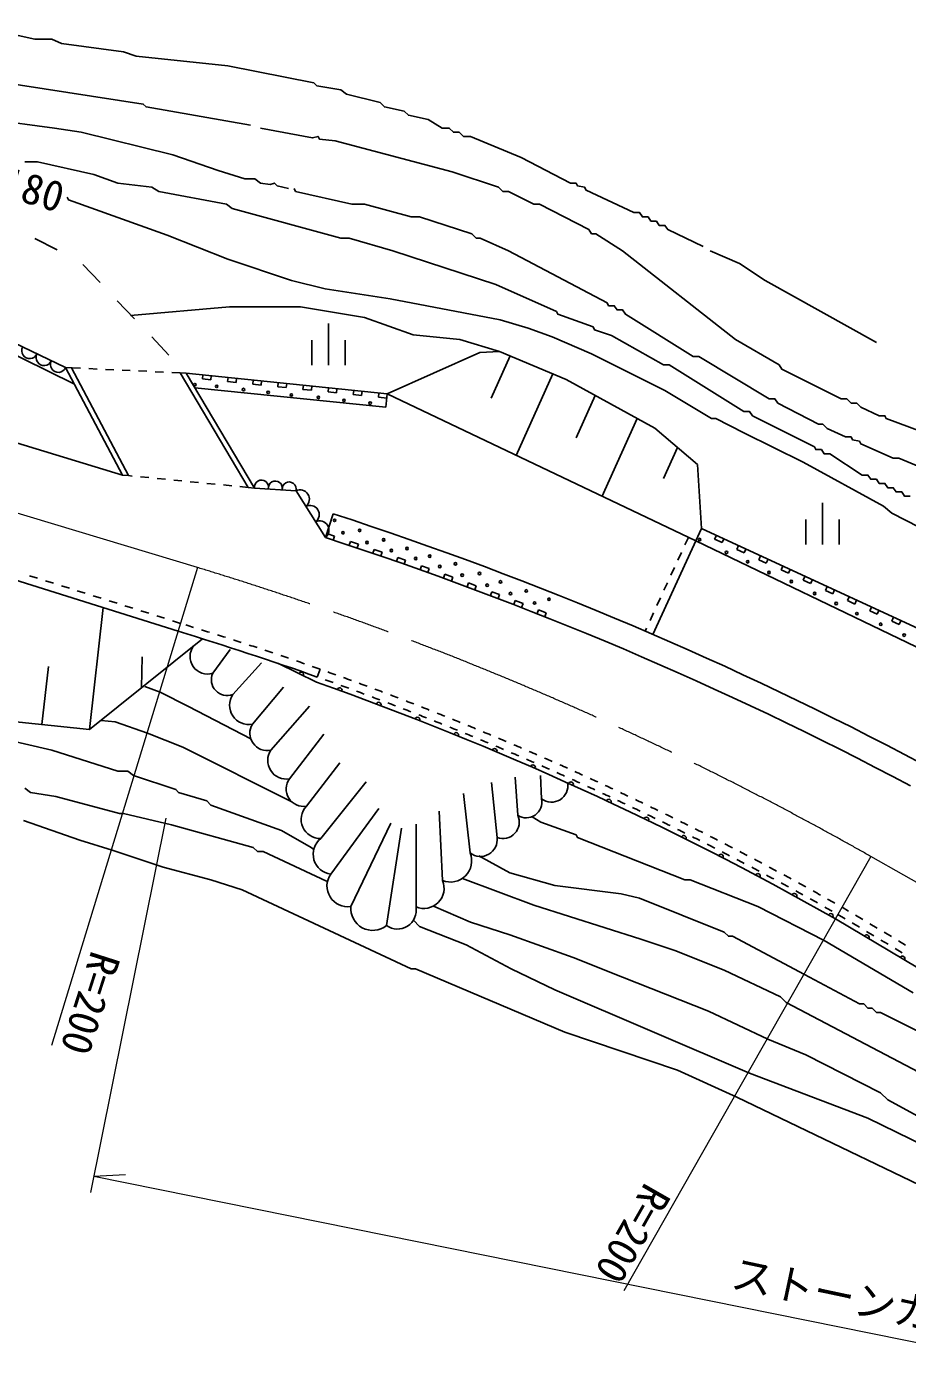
# Model space of a CAD drawing. Units: millimetres, scale not verified. Extents: x 40000 to 680000, y 20000 to 380000.
# Drawn here: x 391151 to 444069, y 238732 to 318149 of the extents above; entities that cross this region are included whole.
import ezdxf
from ezdxf.enums import TextEntityAlignment as Align

# ---------------------------------------------------------------- set-up
doc = ezdxf.new("R2010")
doc.units = ezdxf.units.MM
doc.header["$LTSCALE"] = 1000
doc.linetypes.add('CHAIN', pattern=[18.5, 12, -1.5, 3.5, -1.5])
for name, color, linetype, lineweight in [('M-BGD', 7, 'Continuous', 25), ('M-BGD-HTXT', 1, 'Continuous', 25), ('M-BMK', 2, 'CHAIN', 13), ('M-STR-HTXT', 7, 'Continuous', 13)]:
    doc.layers.add(name, color=color, linetype=linetype, lineweight=lineweight)
doc.styles.add('ＭＳ ゴシック', font='')
doc.styles.get('ＭＳ ゴシック').set_extended_font_data('MS Gothic')

msp = doc.modelspace()

# ---------------------------------------------------------------- linework, layer by layer
at = {"layer": 'M-BGD'}
for p, q in [((391650, 305414), (392991, 304744)), ((394537, 303858), (395572, 302772)), ((383449, 301904), (394033, 296673)), ((385765, 301402), (393504, 297673)), ((396607, 301686), (397641, 300600)), ((397400, 300803), (403352, 301328)), ((403352, 301328), (407602, 301328)), ((407602, 301328), (411452, 300687)), ((409290, 297810), (409290, 300310)), ((411452, 300687), (414379, 299644)), ((398676, 299514), (399711, 298428)), ((414379, 299644), (417186, 299363)), ((408290, 299310), (408290, 297810)), ((410290, 299310), (410290, 297810)), ((417186, 299363), (419552, 298642)), ((419552, 298642), (418389, 298581)), ((419552, 298642), (423562, 296957)), ((418389, 298581), (412815, 296095)), ((420198, 298371), (419057, 295837)), ((393504, 297673), (396917, 291221)), ((393504, 297673), (393852, 297657)), ((393852, 297657), (397275, 291186)), ((393893, 297655), (394393, 297632)), ((394892, 297610), (395392, 297587)), ((395891, 297564), (396391, 297541)), ((396890, 297518), (397390, 297495)), ((397889, 297473), (398389, 297450)), ((398888, 297427), (399388, 297404)), ((399887, 297381), (400386, 297358)), ((400386, 297358), (400745, 297342)), ((400386, 297358), (404472, 290481)), ((412815, 296095), (400745, 297342)), ((400745, 297342), (404843, 290445)), ((401751, 297238), (401725, 296990)), ((402254, 297186), (402228, 296938)), ((403260, 297082), (403234, 296834)), ((403763, 297030), (403737, 296782)), ((422770, 297290), (420570, 292404)), ((412736, 295306), (401266, 296465)), ((402228, 296938), (401725, 296990)), ((403737, 296782), (403234, 296834)), ((404769, 296926), (404743, 296678)), ((405246, 296626), (404743, 296678)), ((405271, 296875), (405246, 296626)), ((406277, 296771), (406252, 296522)), ((406755, 296470), (406252, 296522)), ((406780, 296719), (406755, 296470)), ((407786, 296615), (407760, 296366)), ((408263, 296314), (407760, 296366)), ((408289, 296563), (408263, 296314)), ((409295, 296459), (409269, 296210)), ((409798, 296407), (409772, 296158)), ((410804, 296303), (410778, 296054)), ((411307, 296251), (411281, 296002)), ((423562, 296957), (428896, 294030)), ((409772, 296158), (409269, 296210)), ((411281, 296002), (410778, 296054)), ((412312, 296147), (412287, 295899)), ((412790, 295847), (412287, 295899)), ((412815, 296095), (412736, 295306)), ((431358, 287268), (412815, 296095)), ((425315, 295995), (424172, 293456)), ((396917, 291221), (384558, 294976)), ((427829, 294615), (425715, 289918)), ((428896, 294030), (431462, 291865)), ((430257, 292882), (429416, 291015)), ((431462, 291865), (431699, 288008)), ((396917, 291221), (397275, 291186)), ((397275, 291186), (397506, 291163)), ((398003, 291115), (398501, 291066)), ((398999, 291017), (399496, 290968)), ((399994, 290920), (400491, 290871)), ((400989, 290822), (401487, 290773)), ((401984, 290725), (402482, 290676)), ((402980, 290627), (403477, 290579)), ((403975, 290530), (404472, 290481)), ((404472, 290481), (404843, 290445)), ((404843, 290445), (407342, 290281)), ((407342, 290281), (409106, 287474)), ((438964, 287063), (438964, 289563)), ((409570, 288900), (409106, 287474)), ((437964, 288563), (437964, 287063)), ((439964, 288563), (439964, 287063)), ((409188, 287716), (409662, 287555)), ((409582, 287318), (409662, 287555)), ((431699, 288008), (428768, 281658)), ((445003, 281867), (431699, 288008)), ((432586, 287599), (432481, 287372)), ((410532, 287005), (410612, 287241)), ((410612, 287241), (411087, 287083)), ((411006, 286846), (411087, 287083)), ((411954, 286526), (412034, 286763)), ((412034, 286763), (412508, 286602)), ((430906, 287483), (430697, 287029)), ((444580, 280902), (431358, 287268)), ((432925, 287167), (432481, 287372)), ((433030, 287394), (432925, 287167)), ((433917, 286985), (433812, 286758)), ((434255, 286553), (433812, 286758)), ((434360, 286780), (434255, 286553)), ((400257, 281845), (385193, 286590)), ((412427, 286364), (412508, 286602)), ((413373, 286038), (413453, 286274)), ((413453, 286274), (413926, 286109)), ((413845, 285873), (413926, 286109)), ((430487, 286575), (430278, 286121)), ((435247, 286370), (435142, 286143)), ((435586, 285939), (435142, 286143)), ((435691, 286166), (435586, 285939)), ((391821, 285027), (391344, 285177)), ((414789, 285539), (414875, 285774)), ((414875, 285774), (415347, 285606)), ((415260, 285371), (415347, 285606)), ((416201, 285032), (416288, 285266)), ((416288, 285266), (416758, 285095)), ((430068, 285667), (429859, 285213)), ((436577, 285756), (436473, 285529)), ((436916, 285325), (436473, 285529)), ((437021, 285552), (436916, 285325)), ((437908, 285142), (437803, 284915)), ((392775, 284726), (392298, 284876)), ((393729, 284426), (393252, 284576)), ((416671, 284860), (416758, 285095)), ((417610, 284515), (417696, 284749)), ((417696, 284749), (418165, 284574)), ((418079, 284340), (418165, 284574)), ((429649, 284759), (429440, 284305)), ((438247, 284711), (437803, 284915)), ((438351, 284938), (438247, 284711)), ((439238, 284528), (439133, 284301)), ((439682, 284324), (439577, 284097)), ((394682, 284125), (394205, 284275)), ((395636, 283825), (395159, 283975)), ((396590, 283524), (396113, 283674)), ((419015, 283988), (419102, 284222)), ((419102, 284222), (419569, 284044)), ((419483, 283810), (419569, 284044)), ((420417, 283451), (420508, 283684)), ((420508, 283684), (420974, 283503)), ((429230, 283851), (429020, 283397)), ((439577, 284097), (439133, 284301)), ((440569, 283914), (440464, 283687)), ((440907, 283482), (440464, 283687)), ((441012, 283709), (440907, 283482)), ((394931, 275950), (395753, 283264)), ((397544, 283224), (397067, 283374)), ((398497, 282923), (398021, 283074)), ((399451, 282623), (398974, 282773)), ((420883, 283270), (420974, 283503)), ((421815, 282905), (421906, 283138)), ((421906, 283138), (422372, 282955)), ((422280, 282721), (422372, 282955)), ((428811, 282943), (428601, 282489)), ((441899, 283300), (441794, 283073)), ((442238, 282868), (441794, 283073)), ((442343, 283095), (442238, 282868)), ((400405, 282322), (399928, 282473)), ((428392, 282035), (428309, 281856)), ((443229, 282686), (443125, 282459)), ((443568, 282254), (443125, 282459)), ((443673, 282481), (443568, 282254)), ((394931, 275950), (401720, 281394)), ((402337, 279325), (403387, 280756)), ((392074, 276251), (392466, 279740)), ((398068, 278466), (398102, 280305)), ((403546, 278053), (405263, 279961)), ((408578, 278795), (406291, 279905)), ((408787, 279569), (408621, 279097)), ((398256, 278525), (399187, 278187)), ((399187, 278187), (400881, 277340)), ((404723, 276271), (406599, 278498)), ((400881, 277340), (404620, 275396)), ((405836, 274713), (408158, 277353)), ((389216, 276551), (394931, 275950)), ((395631, 276493), (396478, 276409)), ((396478, 276409), (398425, 275731)), ((398425, 275731), (400542, 274885)), ((406949, 272995), (409017, 275667)), ((400542, 274885), (407080, 271616)), ((407967, 271341), (409971, 273949)), ((397579, 273191), (400119, 272345)), ((408826, 269401), (411561, 272804)), ((419418, 269464), (419084, 272772)), ((420659, 270800), (420500, 273090)), ((422090, 271786), (422027, 273186)), ((417796, 268542), (417398, 272104)), ((396986, 270905), (399865, 270228)), ((409430, 267269), (412309, 271214)), ((416142, 266888), (415935, 271055)), ((410639, 265329), (413041, 270323)), ((412770, 264184), (413677, 270037)), ((414551, 265297), (414567, 270259)), ((394361, 269297), (396309, 268704)), ((396309, 268704), (399357, 267688)), ((408247, 268873), (408407, 268749)), ((440518, 265055), (440140, 265280)), ((444691, 261636), (439738, 264588)), ((440319, 264592), (439889, 264848)), ((441377, 264543), (440947, 264799)), ((441178, 264079), (440748, 264335)), ((442037, 263567), (441607, 263823)), ((442236, 264031), (441806, 264287)), ((443095, 263519), (442665, 263775)), ((439065, 263285), (444399, 260153)), ((442896, 263055), (442466, 263311)), ((443954, 263007), (443524, 263263)), ((443754, 262543), (443325, 262799))]:
    msp.add_line(p, q, dxfattribs=at)
for points in [[(370316, 318149), (372433, 317641), (373195, 317641), (373703, 317387), (374549, 317387), (375057, 317133), (379968, 316371), (380815, 316117), (381915, 316117), (382593, 315863), (383693, 315863), (387503, 315271), (387673, 315101), (398171, 313493), (398341, 313323), (404606, 312223)], [(389366, 317895), (391652, 317387), (392668, 317387), (393261, 317133), (396986, 316625), (397748, 316371), (403251, 315779), (408416, 314763), (408585, 314593), (410025, 314339), (410363, 314085), (412395, 313577), (412649, 313323), (413835, 313069), (414089, 312815), (415274, 312561), (416121, 312053), (416544, 312053), (416798, 311799), (417137, 311799), (417391, 311545), (417814, 311545), (420862, 310275), (423825, 308751), (424164, 308751), (424249, 308582), (424672, 308497), (424757, 308328), (427635, 306973), (427974, 306973), (428143, 306719), (428482, 306719), (428651, 306465), (428990, 306465), (429159, 306211), (429498, 306211), (429667, 305957), (431784, 304941)], [(388943, 312561), (392837, 312053), (394446, 311799), (399949, 310445), (402659, 309513), (404267, 309005), (404860, 309005), (405199, 308751), (405791, 308667), (406045, 308751), (406215, 308582), (406892, 308413)], [(405199, 312053), (408331, 311461), (408670, 311545), (408755, 311376), (409686, 311291), (416713, 309429), (419507, 308497), (419761, 308243), (420100, 308243), (421624, 307481), (421963, 307481), (424926, 305957), (425095, 305703), (425349, 305703), (426958, 304687), (433731, 299353), (436356, 297829), (436525, 297575), (440081, 295797), (440420, 295797), (440674, 295543), (441013, 295543), (441267, 295289), (442367, 294781), (442706, 294781), (442791, 294612), (445754, 293511)], [(391059, 310021), (391821, 310021), (395208, 309259), (396647, 308751), (398679, 308497), (399103, 308243), (403167, 307481), (403505, 307227), (410025, 305449), (410533, 305449), (413157, 304687), (419338, 302655), (422979, 301047), (423063, 300877), (425180, 300115), (425265, 299946), (426281, 299607), (429413, 297829), (429752, 297829), (434239, 295035), (434578, 295035), (434747, 294781), (438473, 292919), (438557, 292749), (438896, 292749), (439065, 292495), (439404, 292495), (441351, 291225), (441690, 291225), (441859, 290971), (442198, 290971), (442367, 290717), (442706, 290717), (442875, 290463), (443214, 290463), (443383, 290209), (443722, 290209), (443891, 289955), (444230, 289955)], [(407231, 308413), (407315, 308243), (410702, 307481), (411464, 307481), (414258, 306719), (414766, 306719), (417899, 305703), (418153, 305449), (418407, 305449), (420100, 304687), (426027, 301555), (426111, 301385), (426450, 301385), (426619, 301131), (426958, 301131), (427127, 300877), (431191, 298337), (431530, 298337), (435763, 295797), (436102, 295797), (436271, 295543), (438727, 294273), (438981, 294273), (439235, 294019), (440335, 293511), (440674, 293511), (440759, 293342), (441182, 293257), (441267, 293088), (443214, 292241), (443553, 292241), (444738, 291733)], [(393599, 307905), (393684, 307735), (399611, 305619), (403251, 304179), (407061, 302909), (409093, 302401), (412988, 301809), (419592, 300539), (421285, 300031), (422725, 299523), (425095, 298507), (429498, 296305), (432292, 294612), (432546, 294612), (434239, 293765), (437795, 291987), (442621, 289363), (443129, 288939), (445585, 287669), (447363, 286907), (449479, 286145), (450834, 285807), (458200, 285045)], [(432207, 304687), (433985, 303925), (435509, 302909), (442198, 299184)], [(389366, 275477), (392668, 274715), (396647, 273445), (397240, 273445), (397579, 273191)], [(391059, 272429), (391398, 272175), (392922, 271921), (396732, 270905), (396986, 270905)], [(408247, 268873), (406469, 269889), (402235, 271413), (401981, 271667), (400288, 272175), (400119, 272345)], [(390975, 270482), (394361, 269297)], [(399865, 270228), (404775, 268873), (405029, 268619), (405368, 268619), (409178, 266841)], [(439065, 263285), (435086, 265317), (431022, 266926), (430683, 266926), (424249, 269466), (424164, 269635), (422047, 270397), (421516, 270716)], [(399357, 267688), (402235, 266926), (404098, 266333), (414258, 261592), (414512, 261592), (423487, 257782), (430260, 255496), (433816, 253887)], [(418322, 268365), (420185, 267349), (422894, 266587), (426873, 266079), (427974, 265825), (433054, 263793), (433308, 263539), (433562, 263539), (437880, 261253)], [(417335, 267010), (421624, 265402), (428059, 263370), (430091, 262693), (433054, 261507), (436441, 259899), (436779, 259560)], [(415600, 265355), (417814, 264386), (420185, 263624), (423995, 262269), (426958, 261084), (432123, 259052), (435679, 257359)], [(414392, 264506), (414766, 264132), (417560, 263031), (420269, 261592), (422894, 260322), (434578, 255327)], [(437880, 261253), (441182, 259475), (441436, 259475), (441690, 259221), (441944, 259221), (442198, 258967), (442452, 258967), (447024, 256681), (448209, 256173), (448548, 256173), (448633, 256004), (456507, 252617), (461976, 250494)], [(475895, 244066), (472509, 244828), (468360, 245844), (463280, 247368), (460232, 248384), (448717, 253295), (436779, 259560)], [(435679, 257359), (437965, 256427), (442452, 254141), (442875, 253718), (444907, 252617), (448463, 250670), (454051, 247876), (458877, 245759), (461163, 244828), (465566, 243304), (467344, 242796), (472255, 241780), (475557, 241357)], [(434578, 255327), (441690, 252617), (451935, 247622), (452527, 247199), (456083, 245421), (458454, 244320), (460909, 243304), (468106, 241018), (475303, 239663)], [(466836, 239409), (462687, 240933), (461417, 241441), (455829, 243727), (448971, 246606), (433816, 253887)]]:
    msp.add_lwpolyline(points, dxfattribs=at)
for centre in [(401267, 296643), (402580, 296543), (404184, 296353), (405668, 296192), (407062, 296032), (408686, 295882), (410219, 295711), (411793, 295541), (409658, 288500), (410159, 287758), (411162, 287898), (411603, 287176), (412605, 287337), (413066, 286695), (414009, 286815), (431583, 287350), (414530, 286214), (415372, 286354), (416916, 285893), (433197, 286578), (434470, 286017), (415974, 285733), (417317, 285211), (418360, 285312), (435743, 285375), (418821, 284610), (419623, 284810), (421167, 284269), (437087, 284834), (420224, 284109), (421668, 283547), (422530, 283768), (438490, 284112), (439783, 283511), (441026, 282899), (442460, 282268), (443864, 281616)]:
    msp.add_circle(centre, 75, dxfattribs=at)
for centre, radius, start, end in [((391345, 298689), 478, 151.6084, 336.936), ((392205, 298274), 478, 151.6084, 336.936), ((393065, 297860), 478, 151.6084, 336.936), ((405264, 290493), 424, 345.94549, 186.53698), ((406097, 290438), 424, 345.94549, 186.53698), ((406930, 290384), 424, 345.94549, 186.53698), ((407589, 289783), 555, 307.87201, 116.43258), ((408177, 288848), 555, 307.87201, 116.43258), ((408765, 287912), 555, 307.87201, 116.43258), ((340977, 77993), 221781, 62.04303, 71.98395), ((340977, 77993), 220281, 62.04303, 71.98395), ((343288, 94307), 196500, 72.86155, 73.00734), ((343288, 94307), 196500, 72.56997, 72.71576), ((343288, 94307), 196000, 70.5289, 73.10246), ((343288, 94307), 196500, 72.27839, 72.42418), ((343288, 94307), 196500, 71.9868, 72.13259), ((402028, 280331), 1052, 142.47654, 287.06559), ((343288, 94307), 196500, 71.69522, 71.84101), ((343288, 94307), 196500, 71.40364, 71.54943), ((343288, 94307), 196500, 71.11206, 71.25785), ((343288, 94307), 196500, 70.82048, 70.96627), ((343288, 94307), 196500, 70.5289, 70.67469), ((403206, 278941), 951, 156.15106, 290.91133), ((407648, 279246), 150, 334.10199, 154.10199), ((343288, 94307), 195700, 60.47192, 70.51122), ((343288, 94307), 196000, 70.23657, 70.38273), ((343288, 94307), 196500, 70.23731, 70.3831), ((343288, 94307), 196500, 69.94573, 70.09152), ((404505, 277407), 1156, 146.07317, 280.83344), ((409959, 278300), 150, 339.97552, 159.97552), ((343288, 94307), 196000, 69.94424, 70.09041), ((343288, 94307), 196000, 69.65192, 69.79808), ((343288, 94307), 196500, 69.65415, 69.79994), ((343288, 94307), 196500, 69.36257, 69.50836), ((343288, 94307), 196500, 69.07099, 69.21678), ((343288, 94307), 196000, 69.35959, 69.50576), ((412304, 277434), 150, 338.84187, 159.85776), ((343288, 94307), 196000, 69.06727, 69.21343), ((343288, 94307), 196000, 68.77494, 68.92111), ((343288, 94307), 196500, 68.77941, 68.9252), ((343288, 94307), 196500, 68.48782, 68.63362), ((414637, 276536), 150, 338.84187, 158.84187), ((343288, 94307), 196000, 68.48262, 68.62878), ((343288, 94307), 196000, 68.19029, 68.33646), ((343288, 94307), 196500, 68.19624, 68.34203), ((343288, 94307), 196500, 67.90466, 68.05045), ((405604, 275724), 1038, 148.15754, 282.91781), ((343288, 94307), 196000, 67.89797, 68.04413), ((416959, 275612), 150, 337.45683, 157.45683), ((343288, 94307), 196000, 67.60564, 67.7518), ((343288, 94307), 196500, 67.61308, 67.75887), ((343288, 94307), 196500, 67.3215, 67.46729), ((343288, 94307), 196000, 67.31332, 67.45948), ((419268, 274654), 150, 337.45683, 156.85151), ((343288, 94307), 196000, 67.02099, 67.16715), ((343288, 94307), 196500, 67.02992, 67.17571), ((343288, 94307), 196500, 66.73834, 66.88413), ((406750, 274086), 1109, 145.56908, 280.32935), ((343288, 94307), 196000, 66.72867, 66.87483), ((343288, 94307), 196000, 66.43634, 66.5825), ((343288, 94307), 196500, 66.44675, 66.59254), ((343288, 94307), 196500, 66.15517, 66.30096), ((421567, 273670), 150, 336.21198, 156.21198), ((343288, 94307), 196000, 66.14401, 66.29018), ((343288, 94307), 196000, 65.85169, 65.99785), ((343288, 94307), 196500, 65.86359, 66.00938), ((343288, 94307), 196500, 65.57201, 65.7178), ((407803, 272380), 1052, 144.22737, 278.98764), ((422683, 272573), 985, 232.99944, 10.05889), ((423851, 272653), 150, 336.34892, 155.25615), ((343288, 94307), 196000, 65.55936, 65.70553), ((343288, 94307), 196000, 65.26704, 65.4132), ((343288, 94307), 196500, 65.28043, 65.42622), ((343288, 94307), 196500, 64.98885, 65.13464), ((421169, 271591), 942, 237.18239, 11.94266), ((343288, 94307), 196000, 64.97471, 65.12088), ((426123, 271610), 150, 335.25615, 154.6601), ((343288, 94307), 196000, 64.68239, 64.82855), ((343288, 94307), 196500, 64.69726, 64.84306), ((343288, 94307), 196500, 64.40568, 64.55147), ((408801, 270550), 1149, 136.49515, 271.25542), ((343288, 94307), 196000, 64.39006, 64.53622), ((343288, 94307), 196000, 64.09774, 64.2439), ((343288, 94307), 196500, 64.1141, 64.25989), ((343288, 94307), 196500, 63.82252, 63.96831), ((419760, 270391), 988, 249.74096, 24.50123), ((428382, 270538), 150, 334.10938, 154.10938), ((343288, 94307), 196000, 63.80541, 63.95157), ((343288, 94307), 196500, 63.53094, 63.67673), ((409572, 268461), 1200, 128.45225, 263.21252), ((418415, 269341), 1011, 232.24361, 7.00388), ((343288, 94307), 196000, 63.51309, 63.65925), ((430626, 269435), 150, 333.95477, 153.03365), ((343288, 94307), 196000, 63.22076, 63.36692), ((343288, 94307), 196500, 63.23936, 63.38515), ((343288, 94307), 196500, 62.94777, 63.09357), ((416624, 268059), 1267, 247.61986, 22.38014), ((343288, 94307), 196000, 62.92844, 63.0746), ((432855, 268308), 150, 332.60156, 152.60156), ((343288, 94307), 196000, 62.63611, 62.78227), ((343288, 94307), 196500, 62.65619, 62.80198), ((343288, 94307), 196500, 62.36461, 62.5104), ((343288, 94307), 196000, 62.34378, 62.48995), ((343288, 94307), 196000, 62.05146, 62.19762), ((343288, 94307), 196500, 62.07303, 62.21882), ((343288, 94307), 196500, 61.78145, 61.92724), ((410439, 266551), 1238, 144.54074, 279.30101), ((415015, 266424), 1218, 247.61986, 22.38014), ((435071, 267147), 150, 332.60156, 151.45927), ((343288, 94307), 196000, 61.75913, 61.9053), ((343288, 94307), 196500, 61.48987, 61.63566), ((343288, 94307), 196000, 61.46681, 61.61297), ((437272, 265961), 150, 331.48907, 151.10739), ((343288, 94307), 196000, 61.17448, 61.32065), ((343288, 94307), 196500, 61.19829, 61.34408), ((343288, 94307), 196500, 60.9067, 61.05249), ((411943, 265200), 1310, 174.37013, 309.1304), ((413429, 265112), 1138, 234.62525, 9.38552), ((343288, 94307), 196000, 60.88216, 61.02832), ((343288, 94307), 196000, 60.58983, 60.73599), ((343288, 94307), 196500, 60.61512, 60.76091), ((439458, 264748), 150, 330.02536, 151.10739), ((441609, 263473), 150, 329.1998, 149.1998), ((443756, 262193), 150, 329.1998, 149.1998)]:
    msp.add_arc(centre, radius, start, end, dxfattribs=at)
at = {"layer": 'M-BGD-HTXT'}
msp.add_line((393852, 297657), (393893, 297655), dxfattribs=at)
at = {"layer": 'M-BMK'}
for p, q in [((401424, 285671), (368385, 295631)), ((447447, 265148), (441864, 268326))]:
    msp.add_line(p, q, dxfattribs=at)
msp.add_arc((343288, 94307), 200000, 60.46975, 73.10136, dxfattribs=at)
at = {"layer": 'M-STR-HTXT'}
for p, q in [((401424, 285671), (392649, 256983)), ((399529, 270627), (394993, 248149)), ((441864, 268326), (427024, 242254)), ((395191, 249129), (397097, 249245)), ((395191, 249129), (474977, 233031))]:
    msp.add_line(p, q, dxfattribs=at)

# ---------------------------------------------------------------- texts
at = {"layer": 'M-BGD', "style": 'ＭＳ ゴシック'}
msp.add_text('180', height=1833, rotation=343.202, dxfattribs=at).set_placement((391120, 306976), align=Align.BOTTOM_CENTER)
at = {"layer": 'M-STR-HTXT', "style": 'ＭＳ ゴシック'}
for rotation, p in [(252.267, (392649, 256983)), (240.351, (424761, 243694))]:
    msp.add_text('R=200', height=1833, rotation=rotation, dxfattribs=at).set_placement(p, align=Align.BOTTOM_RIGHT)
msp.add_text('ストーンガード', height=1833, rotation=348, dxfattribs=at).set_placement((433254, 241926), align=Align.BOTTOM_LEFT)

doc.saveas('drawing.dxf')
